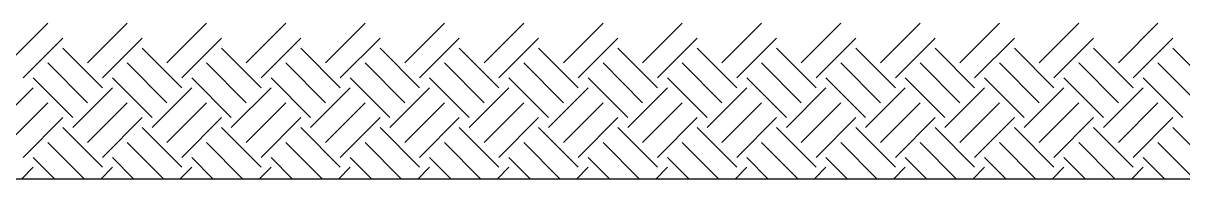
# Model space of a CAD drawing. Extents: x 109 to 4309, y -673 to 2245.
# Drawn here: x 1273 to 2307, y 52 to 190 of the extents above; entities that cross this region are included whole.
import ezdxf

# ---------------------------------------------------------------- set-up
doc = ezdxf.new("R2010")
doc.units = 0
doc.header["$MEASUREMENT"] = 0
doc.layers.add('LEVEL', color=2, linetype='CONTINUOUS')
doc.layers.add('STAIR', color=140, linetype='CONTINUOUS')

msp = doc.modelspace()

# ---------------------------------------------------------------- linework, layer by layer
at = {"layer": 'LEVEL'}
msp.add_line((399.1, 51.7), (3073.2, 51.7), dxfattribs=at)
at = {"layer": 'STAIR'}
for p, q in [((1259.5, 154.7), (1294.9, 190)), ((1330.2, 154.7), (1365.6, 190)), ((1401, 154.7), (1436.3, 190)), ((1471.7, 154.7), (1507, 190)), ((1542.4, 154.7), (1577.7, 190)), ((1613.1, 154.7), (1648.4, 190)), ((1683.8, 154.7), (1719.2, 190)), ((1754.5, 154.7), (1789.9, 190)), ((1825.2, 154.7), (1860.6, 190)), ((1895.9, 154.7), (1931.3, 190)), ((1966.6, 154.7), (2002, 190)), ((2037.4, 154.7), (2072.7, 190)), ((2108.1, 154.7), (2143.4, 190)), ((2178.8, 154.7), (2214.1, 190)), ((2249.5, 154.7), (2284.8, 190)), ((1272.8, 141.4), (1308.1, 176.8)), ((1343.5, 141.4), (1378.9, 176.8)), ((1414.2, 141.4), (1449.6, 176.8)), ((1484.9, 141.4), (1520.3, 176.8)), ((1555.6, 141.4), (1591, 176.8)), ((1626.3, 141.4), (1661.7, 176.8)), ((1697.1, 141.4), (1732.4, 176.8)), ((1767.8, 141.4), (1803.1, 176.8)), ((1838.5, 141.4), (1873.8, 176.8)), ((1909.2, 141.4), (1944.5, 176.8)), ((1979.9, 141.4), (2015.3, 176.8)), ((2050.6, 141.4), (2086, 176.8)), ((2121.3, 141.4), (2156.7, 176.8)), ((2192, 141.4), (2227.4, 176.8)), ((2262.7, 141.4), (2298.1, 176.8)), ((1343.5, 132.6), (1308.1, 167.9)), ((1414.2, 132.6), (1378.9, 167.9)), ((1484.9, 132.6), (1449.6, 167.9)), ((1555.6, 132.6), (1520.3, 167.9)), ((1626.3, 132.6), (1591, 167.9)), ((1697.1, 132.6), (1661.7, 167.9)), ((1767.8, 132.6), (1732.4, 167.9)), ((1838.5, 132.6), (1803.1, 167.9)), ((1909.2, 132.6), (1873.8, 167.9)), ((1979.9, 132.6), (1944.5, 167.9)), ((2050.6, 132.6), (2015.3, 167.9)), ((2121.3, 132.6), (2086, 167.9)), ((2192, 132.6), (2156.7, 167.9)), ((2262.7, 132.6), (2227.4, 167.9)), ((2333.5, 132.6), (2298.1, 167.9)), ((1330.2, 119.3), (1294.9, 154.7)), ((1401, 119.3), (1365.6, 154.7)), ((1471.7, 119.3), (1436.3, 154.7)), ((1542.4, 119.3), (1507, 154.7)), ((1613.1, 119.3), (1577.7, 154.7)), ((1683.8, 119.3), (1648.4, 154.7)), ((1754.5, 119.3), (1719.2, 154.7)), ((1825.2, 119.3), (1789.9, 154.7)), ((1895.9, 119.3), (1860.6, 154.7)), ((1966.6, 119.3), (1931.3, 154.7)), ((2037.4, 119.3), (2002, 154.7)), ((2108.1, 119.3), (2072.7, 154.7)), ((2178.8, 119.3), (2143.4, 154.7)), ((2249.5, 119.3), (2214.1, 154.7)), ((2320.2, 119.3), (2284.8, 154.7)), ((1317, 106.1), (1281.6, 141.4)), ((1387.7, 106.1), (1352.3, 141.4)), ((1458.4, 106.1), (1423.1, 141.4)), ((1529.1, 106.1), (1493.8, 141.4)), ((1599.8, 106.1), (1564.5, 141.4)), ((1670.5, 106.1), (1635.2, 141.4)), ((1741.3, 106.1), (1705.9, 141.4)), ((1812, 106.1), (1776.6, 141.4)), ((1882.7, 106.1), (1847.3, 141.4)), ((1953.4, 106.1), (1918, 141.4)), ((2024.1, 106.1), (1988.7, 141.4)), ((2094.8, 106.1), (2059.4, 141.4)), ((2165.5, 106.1), (2130.2, 141.4)), ((2236.2, 106.1), (2200.9, 141.4)), ((2306.9, 106.1), (2271.6, 141.4)), ((1246.3, 97.2), (1281.6, 132.6)), ((1317, 97.2), (1352.3, 132.6)), ((1387.7, 97.2), (1423.1, 132.6)), ((1458.4, 97.2), (1493.8, 132.6)), ((1529.1, 97.2), (1564.5, 132.6)), ((1599.8, 97.2), (1635.2, 132.6)), ((1670.5, 97.2), (1705.9, 132.6)), ((1741.3, 97.2), (1776.6, 132.6)), ((1812, 97.2), (1847.3, 132.6)), ((1882.7, 97.2), (1918, 132.6)), ((1953.4, 97.2), (1988.7, 132.6)), ((2024.1, 97.2), (2059.4, 132.6)), ((2094.8, 97.2), (2130.2, 132.6)), ((2165.5, 97.2), (2200.9, 132.6)), ((2236.2, 97.2), (2271.6, 132.6)), ((1259.5, 84), (1294.9, 119.3)), ((1330.2, 84), (1365.6, 119.3)), ((1401, 84), (1436.3, 119.3)), ((1471.7, 84), (1507, 119.3)), ((1542.4, 84), (1577.7, 119.3)), ((1613.1, 84), (1648.4, 119.3)), ((1683.8, 84), (1719.2, 119.3)), ((1754.5, 84), (1789.9, 119.3)), ((1825.2, 84), (1860.6, 119.3)), ((1895.9, 84), (1931.3, 119.3)), ((1966.6, 84), (2002, 119.3)), ((2037.4, 84), (2072.7, 119.3)), ((2108.1, 84), (2143.4, 119.3)), ((2178.8, 84), (2214.1, 119.3)), ((2249.5, 84), (2284.8, 119.3)), ((1272.8, 70.7), (1308.1, 106.1)), ((1343.5, 70.7), (1378.9, 106.1)), ((1414.2, 70.7), (1449.6, 106.1)), ((1484.9, 70.7), (1520.3, 106.1)), ((1555.6, 70.7), (1591, 106.1)), ((1626.3, 70.7), (1661.7, 106.1)), ((1697.1, 70.7), (1732.4, 106.1)), ((1767.8, 70.7), (1803.1, 106.1)), ((1838.5, 70.7), (1873.8, 106.1)), ((1909.2, 70.7), (1944.5, 106.1)), ((1979.9, 70.7), (2015.3, 106.1)), ((2050.6, 70.7), (2086, 106.1)), ((2121.3, 70.7), (2156.7, 106.1)), ((2192, 70.7), (2227.4, 106.1)), ((2262.7, 70.7), (2298.1, 106.1)), ((1343.5, 61.9), (1308.1, 97.2)), ((1414.2, 61.9), (1378.9, 97.2)), ((1484.9, 61.9), (1449.6, 97.2)), ((1555.6, 61.9), (1520.3, 97.2)), ((1626.3, 61.9), (1591, 97.2)), ((1697.1, 61.9), (1661.7, 97.2)), ((1767.8, 61.9), (1732.4, 97.2)), ((1838.5, 61.9), (1803.1, 97.2)), ((1909.2, 61.9), (1873.8, 97.2)), ((1979.9, 61.9), (1944.5, 97.2)), ((2050.6, 61.9), (2015.3, 97.2)), ((2121.3, 61.9), (2086, 97.2)), ((2192, 61.9), (2156.7, 97.2)), ((2262.7, 61.9), (2227.4, 97.2)), ((2333.5, 61.9), (2298.1, 97.2)), ((1327.1, 51.7), (1294.9, 84)), ((1397.8, 51.7), (1365.6, 84)), ((1468.5, 51.7), (1436.3, 84)), ((1539.3, 51.7), (1507, 84)), ((1610, 51.7), (1577.7, 84)), ((1680.7, 51.7), (1648.4, 84)), ((1751.4, 51.7), (1719.2, 84)), ((1822.1, 51.7), (1789.9, 84)), ((1892.8, 51.7), (1860.6, 84)), ((1963.5, 51.7), (1931.3, 84)), ((2034.2, 51.7), (2002, 84)), ((2104.9, 51.7), (2072.7, 84)), ((2175.6, 51.7), (2143.4, 84)), ((2246.4, 51.7), (2214.1, 84)), ((2317.1, 51.7), (2284.8, 84)), ((1300.6, 51.7), (1281.6, 70.7)), ((1371.3, 51.7), (1352.3, 70.7)), ((1442, 51.7), (1423.1, 70.7)), ((1512.7, 51.7), (1493.8, 70.7)), ((1583.4, 51.7), (1564.5, 70.7)), ((1654.2, 51.7), (1635.2, 70.7)), ((1724.9, 51.7), (1705.9, 70.7)), ((1795.6, 51.7), (1776.6, 70.7)), ((1866.3, 51.7), (1847.3, 70.7)), ((1937, 51.7), (1918, 70.7)), ((2007.7, 51.7), (1988.7, 70.7)), ((2078.4, 51.7), (2059.4, 70.7)), ((2149.1, 51.7), (2130.2, 70.7)), ((2219.8, 51.7), (2200.9, 70.7)), ((2290.6, 51.7), (2271.6, 70.7)), ((1271.5, 51.7), (1281.6, 61.9)), ((1342.2, 51.7), (1352.3, 61.9)), ((1412.9, 51.7), (1423.1, 61.9)), ((1483.6, 51.7), (1493.8, 61.9)), ((1554.3, 51.7), (1564.5, 61.9)), ((1625.1, 51.7), (1635.2, 61.9)), ((1695.8, 51.7), (1705.9, 61.9)), ((1766.5, 51.7), (1776.6, 61.9)), ((1837.2, 51.7), (1847.3, 61.9)), ((1907.9, 51.7), (1918, 61.9)), ((1978.6, 51.7), (1988.7, 61.9)), ((2049.3, 51.7), (2059.4, 61.9)), ((2120, 51.7), (2130.2, 61.9)), ((2190.7, 51.7), (2200.9, 61.9)), ((2261.4, 51.7), (2271.6, 61.9))]:
    msp.add_line(p, q, dxfattribs=at)

doc.saveas('drawing.dxf')
